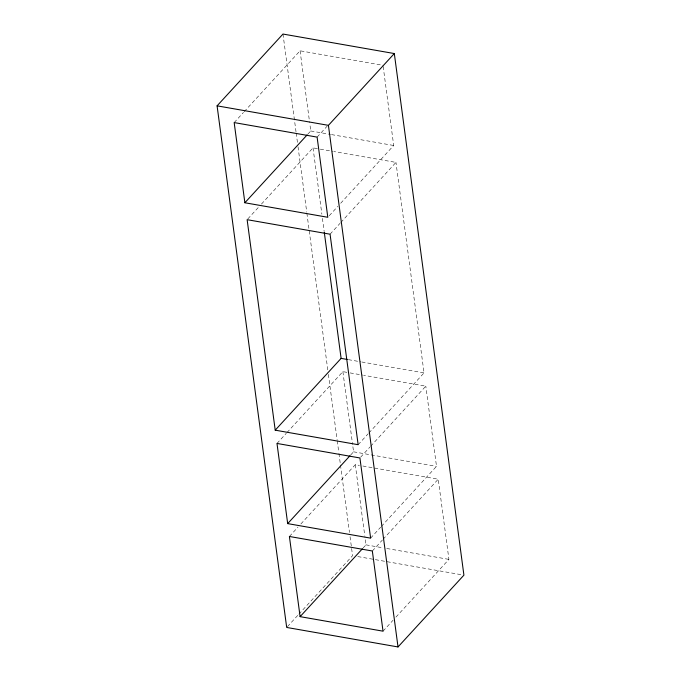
<?xml version="1.0" encoding="UTF-8"?>
<svg xmlns="http://www.w3.org/2000/svg" width="681" height="681" viewBox="0 0 681 681"><rect width="100%" height="100%" fill="white"/><g stroke="black" fill="none" stroke-linecap="round" stroke-linejoin="round"><path stroke-width="0.51" stroke-dasharray="3.4 2.55" d="M234.17 122.58L243.483 112.442M244.198 111.658L300.066 50.794L383.003 65.316M307.897 134.08L310.766 130.965L309.795 123.678M317.108 137.111L327.135 126.181M247.841 218.89L258.593 207.186M261.453 204.07L313.022 147.879L319.244 148.969M329.238 215.724L337.836 206.36M340.696 203.236L393.703 145.487L383.139 66.355M330.064 234.196L340.091 223.274M340.806 222.491L395.959 162.401L333.758 151.514M276.988 443.442L286.301 433.295M287.016 432.52L342.883 371.647L349.098 372.737M358.146 444.693L368.174 433.763M368.889 432.988L424.042 372.899L395.959 162.401M350.715 454.942L353.575 451.818L352.741 445.57M360.641 457.189L369.945 447.042M370.668 446.259L425.812 386.17L363.611 375.282M289.399 536.475L297.997 527.111M300.857 523.987L355.295 464.68L359.44 465.404M287.399 626.673L298.142 614.969M298.857 614.185L352.579 555.653L351.447 547.226M370.617 538.135L380.645 527.213M381.36 526.43L436.512 466.34L425.812 386.17M363.126 547.975L365.995 544.851L364.88 536.526M372.337 550.997L382.364 540.076M383.08 539.292L438.232 479.203L360.479 465.591M383.028 631.176L393.056 620.246M395.925 617.122L448.924 559.382L438.232 479.203M310.766 130.965L330.464 134.412M331.502 134.591L393.703 145.487M320.283 149.148L332.72 151.327M348.366 359.645L360.802 361.824M361.841 362.003L424.042 372.899M350.136 372.916L362.581 375.095M353.575 451.818L436.512 466.34M365.995 544.851L382.577 547.762M386.723 548.486L448.924 559.382M357.78 556.573L461.837 574.79M300.066 50.794L309.651 122.631M313.022 147.879L321.866 214.183M322.428 218.397L324.113 231.029M342.883 371.647L352.605 444.531M355.295 464.68L364.744 535.487M282.981 34.05L296.056 132.046M296.192 133.101L297.461 142.584M298.023 146.798L306.739 212.131M306.876 213.187L327.833 370.2M328.395 374.414L337.112 439.747M337.248 440.794L338.797 452.388M338.934 453.444L340.347 463.982M340.483 465.038L349.481 532.474M350.043 536.688L351.311 546.171"/><path stroke-width="1.02" d="M217.086 105.844L282.981 34.05L394.316 53.552L463.914 575.156L398.019 646.95L286.684 627.448L217.086 105.844L328.421 125.347L394.316 53.552M244.871 202.759L234.17 122.58L317.108 137.111L327.808 217.282L244.871 202.759L307.182 134.864M275.218 430.171L247.126 219.674L330.064 234.196L358.146 444.693L275.218 430.171L341.113 358.376L324.258 232.076M287.68 523.612L276.988 443.442L359.917 457.964L370.617 538.135L287.68 523.612L350 455.725M300.1 616.645L289.399 536.475L372.337 550.997L383.028 631.176L300.1 616.645L362.411 548.758M341.113 358.376L347.327 359.466M328.421 125.347L398.019 646.95"/></g></svg>
